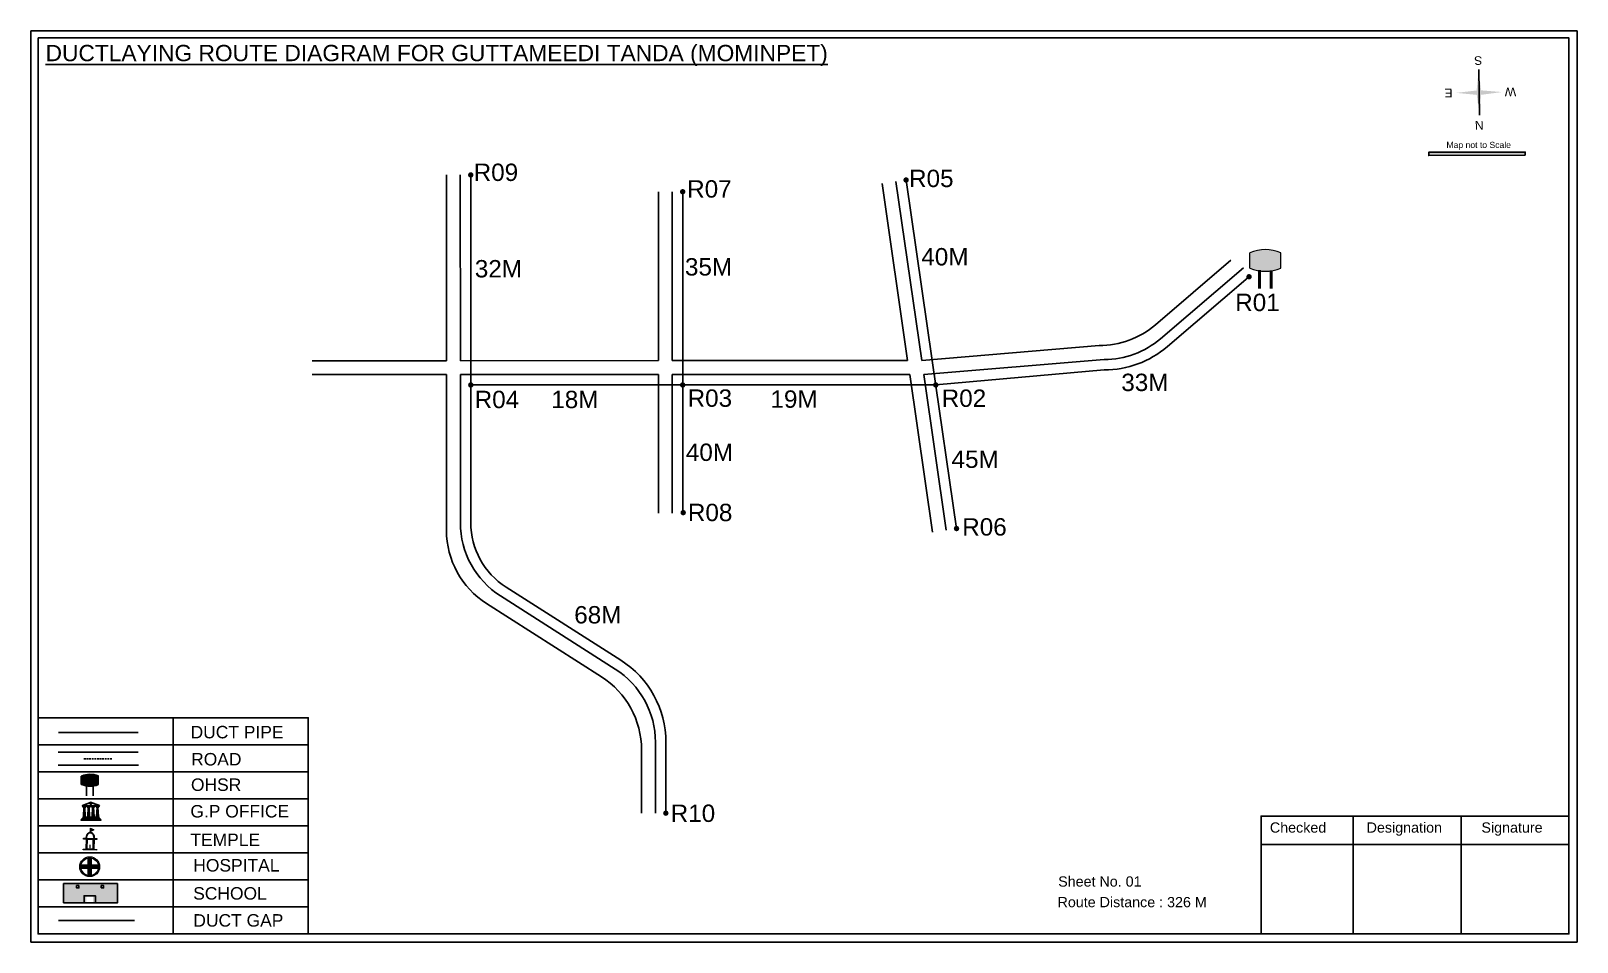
# Model space of a CAD drawing. Header units: inches. Extents: x 389 to 4342, y 151 to 675.
# Drawn here: x 2032 to 2922, y 151 to 675 of the extents above; entities that cross this region are included whole.
import ezdxf

# ---------------------------------------------------------------- set-up
doc = ezdxf.new("R2010")
doc.units = ezdxf.units.IN
doc.header["$MEASUREMENT"] = 0
doc.linetypes.add('DASHEDX2', pattern=[1.5, 1, -0.5])
for name, color, linetype in [('LANDMARK', 7, 'Continuous'), ('OHT', 7, 'Continuous'), ('pipe', 5, 'Continuous')]:
    doc.layers.add(name, color=color, linetype=linetype)
doc.styles.get("Standard").update_dxf_attribs({"font": 'arial.ttf'})

# ---------------------------------------------------------------- blocks, each defined once
blk = doc.blocks.new('OHT')
at = {"linetype": 'Continuous', "lineweight": 0, "true_color": 0x0ffffc}
blk.add_hatch(color=4, dxfattribs=at).paths.add_polyline_path([(0.012, 1), (0, 1, 0.101323), (-0.4, 0.916), (-0.4, 0.525, 0.194075), (0.399, 0.521), (0.399, 0.921, 0.097877)])
at = {"color": 4, "linetype": 'Continuous', "lineweight": 0, "true_color": 0x0ffffc, "flags": 128}
for points in [[(-0.4, 0.525), (-0.4, 0.916)], [(0.399, 0.521), (0.399, 0.921)]]:
    blk.add_lwpolyline(points, dxfattribs=at)
at = {"color": 4, "linetype": 'Continuous', "lineweight": 0, "true_color": 0x0ffffc, "const_width": 0.075, "flags": 128}
for points in [[(-0.15, 0), (-0.15, 0.475)], [(0.15, 0), (0.15, 0.473)]]:
    blk.add_lwpolyline(points, dxfattribs=at)
at = {"color": 4, "linetype": 'Continuous', "lineweight": 0, "true_color": 0x0ffffc}
for centre, radius, start, end in [((0.006, -0.019), 1.019, 67.3109, 113.4711), ((0.004, 1.513), 1.068, 247.7682, 291.7007)]:
    blk.add_arc(centre, radius, start, end, dxfattribs=at)
blk = doc.blocks.new('Government_Office')
at = {"linetype": 'Continuous', "lineweight": 0, "true_color": 0xff0000}
h = blk.add_hatch(color=1, dxfattribs=at)
h.paths.add_polyline_path([(0.44, 0.72), (0.45, 0.75), (0, 0.93), (-0.45, 0.75), (-0.44, 0.72)])
h.paths.add_polyline_path([(0.355, 0.75), (-0.355, 0.75), (0, 0.9)], flags=16)
h.paths.add_polyline_path([(0, 0.778, -1), (0, 0.872, -1)], flags=0)
h = blk.add_hatch(color=1, dxfattribs=at)
edge = h.paths.add_edge_path()
edge.add_arc((0, 0.825), 0.0467, 90, 270)
edge.add_arc((0, 0.825), 0.0467, 270, 450)
for points in [[(-0.5, 0.05), (0.5, 0.05), (0.5, 0), (-0.5, 0)], [(-0.45, 0.075), (-0.45, 0.12), (0.45, 0.12), (0.45, 0.075)], [(-0.4, 0.14), (-0.4, 0.18), (0.4, 0.18), (0.4, 0.14)]]:
    blk.add_hatch(color=1, dxfattribs=at).paths.add_polyline_path(points)
h = blk.add_hatch(color=1, dxfattribs=at)
edge = h.paths.add_edge_path()
edge.add_line((-0.27, 0.195), (-0.295, 0.675))
edge.add_line((-0.295, 0.675), (-0.29, 0.675))
edge.add_arc((-0.278, 0.688), 0.0176, 225.30401, 441.56588)
edge.add_line((-0.275, 0.705), (-0.395, 0.705))
edge.add_arc((-0.392, 0.688), 0.0176, 98.43412, 314.69599)
edge.add_line((-0.38, 0.675), (-0.375, 0.675))
edge.add_line((-0.375, 0.675), (-0.4, 0.195))
edge.add_line((-0.4, 0.195), (-0.27, 0.195))
h = blk.add_hatch(color=1, dxfattribs=at)
edge = h.paths.add_edge_path()
edge.add_line((-0.047, 0.195), (-0.072, 0.675))
edge.add_line((-0.072, 0.675), (-0.067, 0.675))
edge.add_arc((-0.054, 0.688), 0.0176, 225.30401, 441.56588)
edge.add_line((-0.052, 0.705), (-0.172, 0.705))
edge.add_arc((-0.169, 0.688), 0.0176, 98.43412, 314.69599)
edge.add_line((-0.157, 0.675), (-0.152, 0.675))
edge.add_line((-0.152, 0.675), (-0.177, 0.195))
edge.add_line((-0.177, 0.195), (-0.047, 0.195))
h = blk.add_hatch(color=1, dxfattribs=at)
edge = h.paths.add_edge_path()
edge.add_line((0.177, 0.195), (0.152, 0.675))
edge.add_line((0.152, 0.675), (0.157, 0.675))
edge.add_arc((0.169, 0.688), 0.0176, 225.30401, 441.56588)
edge.add_line((0.172, 0.705), (0.052, 0.705))
edge.add_arc((0.054, 0.688), 0.0176, 98.43412, 314.69599)
edge.add_line((0.067, 0.675), (0.072, 0.675))
edge.add_line((0.072, 0.675), (0.047, 0.195))
edge.add_line((0.047, 0.195), (0.177, 0.195))
h = blk.add_hatch(color=1, dxfattribs=at)
edge = h.paths.add_edge_path()
edge.add_line((0.4, 0.195), (0.375, 0.675))
edge.add_line((0.375, 0.675), (0.38, 0.675))
edge.add_arc((0.392, 0.688), 0.0176, 225.30401, 441.56588)
edge.add_line((0.395, 0.705), (0.275, 0.705))
edge.add_arc((0.278, 0.688), 0.0176, 98.43412, 314.69599)
edge.add_line((0.29, 0.675), (0.295, 0.675))
edge.add_line((0.295, 0.675), (0.27, 0.195))
edge.add_line((0.27, 0.195), (0.4, 0.195))
at = {"color": 1, "linetype": 'Continuous', "lineweight": 0, "true_color": 0xff0000, "flags": 128}
for points in [[(-0.45, 0.75), (-0.44, 0.72), (0.44, 0.72), (0.45, 0.75), (0, 0.93)], [(-0.355, 0.75), (0.355, 0.75), (0, 0.9)], [(-0.5, 0.05), (0.5, 0.05), (0.5, 0), (-0.5, 0)], [(-0.45, 0.075), (-0.45, 0.12), (0.45, 0.12), (0.45, 0.075)], [(-0.4, 0.14), (-0.4, 0.18), (0.4, 0.18), (0.4, 0.14)]]:
    blk.add_lwpolyline(points, close=True, dxfattribs=at)
for points in [[(0, 0.872, 1), (0, 0.778, 1)], [(-0.27, 0.195), (-0.295, 0.675), (-0.29, 0.675, 1.379694), (-0.275, 0.705), (-0.395, 0.705, 1.379694), (-0.38, 0.675), (-0.375, 0.675), (-0.4, 0.195)], [(-0.047, 0.195), (-0.072, 0.675), (-0.067, 0.675, 1.379694), (-0.052, 0.705), (-0.172, 0.705, 1.379694), (-0.157, 0.675), (-0.152, 0.675), (-0.177, 0.195)], [(0.177, 0.195), (0.152, 0.675), (0.157, 0.675, 1.379694), (0.172, 0.705), (0.052, 0.705, 1.379694), (0.067, 0.675), (0.072, 0.675), (0.047, 0.195)], [(0.4, 0.195), (0.375, 0.675), (0.38, 0.675, 1.379694), (0.395, 0.705), (0.275, 0.705, 1.379694), (0.29, 0.675), (0.295, 0.675), (0.27, 0.195)]]:
    blk.add_lwpolyline(points, format="xyb", close=True, dxfattribs=at)
blk = doc.blocks.new('Temple')
at = {"linetype": 'Continuous', "lineweight": 0, "true_color": 0xff0000}
h = blk.add_hatch(color=1, dxfattribs=at)
edge = h.paths.add_edge_path()
edge.add_line((0.175, 0.49), (0.225, 0.49))
edge.add_line((0.225, 0.49), (0.225, 0.497))
edge.add_line((0.225, 0.497), (0.307, 0.497))
edge.add_line((0.307, 0.497), (0.307, 0.533))
edge.add_line((0.307, 0.533), (0.257, 0.533))
edge.add_line((0.257, 0.533), (0.257, 0.54))
edge.add_line((0.257, 0.54), (0.2, 0.54))
edge.add_spline(control_points=[(0.2, 0.54), (0.2, 0.589), (0.19, 0.638), (0.142, 0.743), (0.092, 0.79), (0.027, 0.805), (0.02, 0.806), (0.012, 0.806)], knot_values=[4.712389, 4.712389, 4.712389, 4.712389, 5.278166, 5.278166, 6.117402, 6.117402, 6.223801, 6.223801, 6.223801, 6.223801], degree=3, periodic=0)
edge.add_line((0.012, 0.806), (0.012, 0.79))
edge.add_line((0.012, 0.79), (-0.012, 0.79))
edge.add_line((-0.012, 0.79), (-0.012, 0.806))
edge.add_spline(control_points=[(-0.012, 0.806), (-0.055, 0.802), (-0.096, 0.781), (-0.171, 0.699), (-0.197, 0.628), (-0.2, 0.55), (-0.2, 0.545), (-0.2, 0.54)], knot_values=[6.343965, 6.343965, 6.343965, 6.343965, 6.956638, 6.956638, 7.795874, 7.795874, 7.853982, 7.853982, 7.853982, 7.853982], degree=3, periodic=0)
edge.add_line((-0.2, 0.54), (-0.257, 0.54))
edge.add_line((-0.257, 0.54), (-0.257, 0.533))
edge.add_line((-0.257, 0.533), (-0.307, 0.533))
edge.add_line((-0.307, 0.533), (-0.307, 0.497))
edge.add_line((-0.307, 0.497), (-0.225, 0.497))
edge.add_line((-0.225, 0.497), (-0.225, 0.49))
edge.add_line((-0.225, 0.49), (-0.175, 0.49))
edge.add_line((-0.175, 0.49), (-0.175, 0.07))
edge.add_arc((-0.205, 0.07), 0.03, -90, 0, ccw=False)
edge.add_line((-0.205, 0.04), (-0.257, 0.04))
edge.add_line((-0.257, 0.04), (-0.257, 0.033))
edge.add_line((-0.257, 0.033), (-0.307, 0.033))
edge.add_line((-0.307, 0.033), (-0.307, 0))
edge.add_line((-0.307, 0), (0.307, 0))
edge.add_line((0.307, 0), (0.307, 0.033))
edge.add_line((0.307, 0.033), (0.257, 0.033))
edge.add_line((0.257, 0.033), (0.257, 0.04))
edge.add_line((0.257, 0.04), (0.205, 0.04))
edge.add_arc((0.205, 0.07), 0.03, 180, 270, ccw=False)
edge.add_line((0.175, 0.07), (0.175, 0.49))
h.paths.add_polyline_path([(0.125, 0.07, -0.414214), (0.095, 0.04), (0.05, 0.04), (0.05, 0.033), (-0.05, 0.033), (-0.05, 0.04), (-0.095, 0.04, -0.414214), (-0.125, 0.07), (-0.125, 0.497), (0.125, 0.497)], flags=16)
edge = h.paths.add_edge_path(flags=16)
edge.add_ellipse((0, 0.54), major_axis=(0, 0.242), ratio=0.722808, start_angle=270, end_angle=450, ccw=False)
edge.add_line((0.175, 0.54), (-0.175, 0.54))
h.paths.add_polyline_path([(0.012, 0.23), (0.012, 0.07), (-0.012, 0.07), (-0.012, 0.23)], flags=0)
h = blk.add_hatch(color=1, dxfattribs=at)
edge = h.paths.add_edge_path()
edge.add_line((0.012, 0.857), (0, 0.85))
edge.add_line((0, 0.85), (-0.003, 0.925))
edge.add_line((-0.003, 0.925), (-0.012, 0.925))
edge.add_line((-0.012, 0.925), (-0.012, 0.806))
edge.add_spline(control_points=[(-0.012, 0.806), (-0.004, 0.807), (0.004, 0.807), (0.012, 0.806)], knot_values=[6.223801, 6.223801, 6.223801, 6.223801, 6.343965, 6.343965, 6.343965, 6.343965], degree=3, periodic=0)
edge.add_line((0.012, 0.806), (0.012, 0.857))
h = blk.add_hatch(color=1, dxfattribs=at)
edge = h.paths.add_edge_path()
edge.add_line((0.012, 0.79), (0.012, 0.806))
edge.add_spline(control_points=[(0.012, 0.806), (0.004, 0.807), (-0.004, 0.807), (-0.012, 0.806)], knot_values=[6.223801, 6.223801, 6.223801, 6.223801, 6.343965, 6.343965, 6.343965, 6.343965], degree=3, periodic=0)
edge.add_line((-0.012, 0.806), (-0.012, 0.79))
edge.add_line((-0.012, 0.79), (0.012, 0.79))
at = {"linetype": 'Continuous', "lineweight": 0, "true_color": 0xe66000}
blk.add_hatch(color=32, dxfattribs=at).paths.add_polyline_path([(-0.006, 1), (0.147, 0.931), (0, 0.85)])
at = {"color": 1, "linetype": 'Continuous', "lineweight": 0, "true_color": 0xff0000, "flags": 128}
for points in [[(0.012, 0.925), (-0.012, 0.925), (-0.012, 0.79), (0.012, 0.79)], [(0.012, 0.23), (-0.012, 0.23), (-0.012, 0.07), (0.012, 0.07)]]:
    blk.add_lwpolyline(points, close=True, dxfattribs=at)
at = {"color": 32, "linetype": 'Continuous', "lineweight": 0, "true_color": 0xe66000, "flags": 128}
blk.add_lwpolyline([(-0.006, 1), (0.147, 0.931), (0, 0.85), (-0.006, 1)], dxfattribs=at)
at = {"color": 1, "linetype": 'Continuous', "lineweight": 0, "true_color": 0xff0000, "flags": 128}
blk.add_lwpolyline([(0.2, 0.54), (0.257, 0.54), (0.257, 0.533), (0.307, 0.533), (0.307, 0.497), (0.225, 0.497), (0.225, 0.49), (0.175, 0.49), (0.175, 0.07, 0.414214), (0.205, 0.04), (0.257, 0.04), (0.257, 0.033), (0.307, 0.033), (0.307, 0), (-0.307, 0), (-0.307, 0.033), (-0.257, 0.033), (-0.257, 0.04), (-0.205, 0.04, 0.414214), (-0.175, 0.07), (-0.175, 0.49), (-0.225, 0.49), (-0.225, 0.497), (-0.307, 0.497), (-0.307, 0.533), (-0.257, 0.533), (-0.257, 0.54), (-0.2, 0.54)], format="xyb", dxfattribs=at)
blk.add_lwpolyline([(-0.175, 0.54), (0.175, 0.54)], dxfattribs=at)
blk.add_lwpolyline([(0.125, 0.497), (0.125, 0.07, -0.414214), (0.095, 0.04), (0.05, 0.04), (0.05, 0.033), (-0.05, 0.033), (-0.05, 0.04), (-0.095, 0.04, -0.414214), (-0.125, 0.07), (-0.125, 0.497)], format="xyb", close=True, dxfattribs=at)
at = {"color": 1, "linetype": 'Continuous', "lineweight": 0, "true_color": 0xff0000}
blk.add_ellipse((0, 0.54), major_axis=(0, 0.242), ratio=0.722808, start_param=4.712389, end_param=7.853982, dxfattribs=at)
blk.add_open_spline([(0.2, 0.54), (0.2, 0.589), (0.19, 0.638), (0.142, 0.743), (0.092, 0.79), (-0.023, 0.816), (-0.085, 0.794), (-0.171, 0.699), (-0.197, 0.628), (-0.2, 0.55), (-0.2, 0.545), (-0.2, 0.54)], degree=3, knots=[4.712389, 4.712389, 4.712389, 4.712389, 5.278166, 5.278166, 6.117402, 6.117402, 6.956638, 6.956638, 7.795874, 7.795874, 7.853982, 7.853982, 7.853982, 7.853982], dxfattribs=at)
blk = doc.blocks.new('*U6')
at = {"color": 0, "linetype": 'DASHEDX2', "transparency": 16777216}
blk.add_line((-8.22, 0), (8.01, 0), dxfattribs=at)
blk = doc.blocks.new('Hospital')
at = {"linetype": 'Continuous', "lineweight": 0, "true_color": 0x000000}
h = blk.add_hatch(color=18, dxfattribs=at)
h.paths.add_polyline_path([(-0.5, 0, 1), (0.5, 0, 1)])
h.paths.add_polyline_path([(0.446, 0, -1), (-0.446, 0, -1)], flags=16)
at = {"linetype": 'Continuous', "true_color": 0xff0000}
blk.add_hatch(color=1, dxfattribs=at).paths.add_polyline_path([(-0.394, 0.08), (-0.08, 0.08), (-0.08, 0.394), (0.08, 0.394), (0.08, 0.08), (0.394, 0.08), (0.394, -0.08), (0.08, -0.08), (0.08, -0.394), (-0.08, -0.394), (-0.08, -0.08), (-0.394, -0.08)])
at = {"color": 1, "linetype": 'Continuous', "true_color": 0xff0000, "flags": 128}
blk.add_lwpolyline([(-0.394, 0.08), (-0.08, 0.08), (-0.08, 0.394), (0.08, 0.394), (0.08, 0.08), (0.394, 0.08), (0.394, -0.08), (0.08, -0.08), (0.08, -0.394), (-0.08, -0.394), (-0.08, -0.08), (-0.394, -0.08)], close=True, dxfattribs=at)
at = {"color": 18, "linetype": 'Continuous', "lineweight": 0, "true_color": 0x000000}
for radius in [0.5, 0.446]:
    blk.add_circle((0, 0), radius, dxfattribs=at)

msp = doc.modelspace()

# ---------------------------------------------------------------- hatches: boundary and pattern name
at = {"true_color": 0x0093dd}
h = msp.add_hatch(color=142, dxfattribs=at)
h.dxf.hatch_style = 1
h.paths.add_polyline_path([(2836.97, 605.13), (2836.97, 603.29), (2892.48, 603.41), (2892.48, 605.26)])
at = {"ltscale": 0.5}
h = msp.add_hatch(color=5, dxfattribs=at)
h.dxf.hatch_style = 1
h.paths.add_polyline_path([(2286.97, 592.12, 1), (2283.85, 592.12, 1)])
h = msp.add_hatch(color=5, dxfattribs=at)
h.dxf.hatch_style = 1
h.paths.add_polyline_path([(2537.6, 589.2, 1), (2534.48, 589.2, 1)])
h = msp.add_hatch(color=5, dxfattribs=at)
h.dxf.hatch_style = 1
h.paths.add_polyline_path([(2408.98, 582.45, 1), (2405.86, 582.45, 1)])
h = msp.add_hatch(color=5, dxfattribs=at)
h.dxf.hatch_style = 1
h.paths.add_polyline_path([(2735.04, 533.5, 1), (2731.92, 533.5, 1)])
h = msp.add_hatch(color=5, dxfattribs=at)
h.dxf.hatch_style = 1
h.paths.add_polyline_path([(2286.99, 471.2, 1), (2283.87, 471.2, 1)])
h = msp.add_hatch(color=5, dxfattribs=at)
h.dxf.hatch_style = 1
h.paths.add_polyline_path([(2408.98, 471.21, 1), (2405.86, 471.21, 1)])
h = msp.add_hatch(color=5, dxfattribs=at)
h.dxf.hatch_style = 1
h.paths.add_polyline_path([(2554.68, 471.23, 1), (2551.56, 471.23, 1)])
h = msp.add_hatch(color=5, dxfattribs=at)
h.dxf.hatch_style = 1
h.paths.add_polyline_path([(2409.29, 397.72, 1), (2406.17, 397.72, 1)])
h = msp.add_hatch(color=5, dxfattribs=at)
h.dxf.hatch_style = 1
h.paths.add_polyline_path([(2566.64, 388.57, 1), (2563.52, 388.57, 1)])
h = msp.add_hatch(color=5, dxfattribs=at)
h.dxf.hatch_style = 1
h.paths.add_polyline_path([(2399.29, 224.73, 1), (2396.18, 224.73, 1)])
at = {"true_color": 0xc8c92d}
h = msp.add_hatch(color=52, dxfattribs=at)
h.dxf.hatch_style = 1
h.paths.add_polyline_path([(2057.16, 184.2), (2050.99, 184.2), (2050.99, 173.11), (2057.16, 173.11)])
h.paths.add_polyline_path([(2082, 184.2), (2075.84, 184.2), (2075.84, 173.11), (2082, 173.11)])
at = {"true_color": 0x293189}
h = msp.add_hatch(color=177, dxfattribs=at)
h.dxf.hatch_style = 1
h.paths.add_polyline_path([(2075.84, 184.2), (2057.16, 184.2), (2057.16, 173.11), (2064.17, 173.11), (2064.17, 176.74), (2068.02, 176.74), (2068.02, 173.11), (2075.84, 173.11)])
h.paths.add_polyline_path([(2059.82, 181.73), (2058.45, 181.73), (2058.45, 182.99), (2059.82, 182.99)], flags=16)
h.paths.add_polyline_path([(2072.7, 181.73), (2072.7, 182.99), (2074.07, 182.99), (2074.07, 181.73)], flags=16)

# ---------------------------------------------------------------- linework, layer by layer
for p, q in [((2865.69, 652.74), (2866.15, 626.45)), ((2866.15, 626.45), (2865.69, 652.74)), ((2865.69, 652.74), (2866.15, 626.45)), ((2865.92, 639.62), (2865.69, 652.74)), ((2271.41, 592.12), (2271.42, 485.2)), ((2279.41, 592.12), (2279.42, 485.2)), ((2530.1, 588.34), (2545.03, 485.23)), ((2393.42, 582.45), (2393.42, 485.21)), ((2401.42, 582.45), (2401.42, 485.21)), ((2522.18, 587.2), (2536.94, 485.23)), ((2679.61, 505.85), (2723.05, 543)), ((2682.56, 497.85), (2730.36, 538.73)), ((2545.03, 485.23), (2647.12, 493.86)), ((2194.17, 485.19), (2271.42, 485.2)), ((2279.42, 485.2), (2393.42, 485.21)), ((2401.42, 485.21), (2536.94, 485.23)), ((2546.19, 477.23), (2650.07, 485.86)), ((2194.17, 477.19), (2271.42, 477.2)), ((2271.42, 477.2), (2271.42, 387.52)), ((2279.42, 477.2), (2393.42, 477.21)), ((2279.42, 477.2), (2279.42, 391.91)), ((2393.42, 477.21), (2393.42, 397.38)), ((2401.42, 477.21), (2538.1, 477.23)), ((2401.42, 477.21), (2401.42, 397.38)), ((2538.1, 477.23), (2551.23, 386.57)), ((2546.19, 477.23), (2559.14, 387.72)), ((2302.56, 349.74), (2368.6, 307.67)), ((2294.56, 345.35), (2360.6, 303.28)), ((2036.31, 279.64), (2036.31, 156.42)), ((2114.08, 279.64), (2114.08, 155.21)), ((2191.84, 264.08), (2036.31, 264.08)), ((2047.97, 259.79), (2093.85, 259.79)), ((2383.74, 261.11), (2383.74, 224.73)), ((2391.74, 265.5), (2391.74, 224.73)), ((2047.97, 252.27), (2094.09, 252.27)), ((2191.84, 248.53), (2036.31, 248.53)), ((2191.84, 232.98), (2036.31, 232.98)), ((2191.84, 217.42), (2036.31, 217.42)), ((2191.84, 201.87), (2036.31, 201.87)), ((2036.31, 186.32), (2191.84, 186.32)), ((2036.31, 170.77), (2191.84, 170.77)), ((2036.31, 156.42), (2036.31, 155.21)), ((2036.31, 156.19), (2036.31, 155.23)), ((2191.84, 155.21), (2036.31, 155.21))]:
    msp.add_line(p, q)
at = {"color": 1}
msp.add_line((2866.15, 626.45), (2865.92, 639.61), dxfattribs=at)
at = {"color": 5}
msp.add_line((2553.12, 471.23), (2650.07, 479.86), dxfattribs=at)
at = {"color": 242, "true_color": 0xcd2027}
for p, q in [((2793.37, 223.06), (2793.37, 155.17)), ((2855.57, 223.06), (2855.57, 155.17)), ((2740.41, 206.61), (2917.63, 206.61))]:
    msp.add_line(p, q, dxfattribs=at)
for points in [[(2032.19, 675.01), (2032.19, 150.52), (2922.34, 150.52), (2922.34, 675.01)], [(2036.31, 671), (2036.31, 155.23), (2917.63, 155.23), (2917.63, 671)], [(2082.07, 184.2), (2082.07, 173.11), (2050.99, 173.11), (2050.99, 184.2)], [(2059.82, 182.99), (2059.82, 181.73), (2058.45, 181.73), (2058.45, 182.99)], [(2072.7, 181.73), (2072.7, 182.99), (2074.07, 182.99), (2074.07, 181.73)]]:
    msp.add_lwpolyline(points, close=True)
at = {"color": 142, "true_color": 0x0093dd}
msp.add_lwpolyline([(2892.48, 603.41), (2836.97, 603.29), (2836.97, 605.13), (2892.48, 605.26), (2892.48, 603.41)], dxfattribs=at)
for points in [[(2191.84, 155.21), (2191.84, 279.64), (2036.31, 279.64)], [(2062.84, 173.11), (2062.84, 177.21), (2069.36, 177.21), (2069.36, 173.11)]]:
    msp.add_lwpolyline(points)
at = {"color": 242, "true_color": 0xcd2027}
msp.add_lwpolyline([(2917.63, 155.17), (2740.41, 155.17), (2740.41, 223.06), (2917.63, 223.06)], close=True, dxfattribs=at)
for centre, start, end in [((2647.11, 543.86), 270.00769, 310.53439), ((2650.06, 535.86), 270.00769, 310.53439), ((2329.42, 391.91), 180, 237.5023), ((2321.42, 387.52), 180, 237.5023), ((2333.74, 261.11), 0, 57.5023), ((2341.74, 265.5), 0, 57.5023)]:
    msp.add_arc(centre, 50, start, end)
for points in [[(2867.22, 639.63), (2864.4, 639.58), (2865.69, 652.74)], [(2867.22, 639.63), (2864.4, 639.58), (2865.69, 652.74)], [(2865.89, 640.89), (2865.94, 638.07), (2852.77, 639.36)], [(2865.89, 640.89), (2865.94, 638.07), (2852.77, 639.36)], [(2865.89, 640.9), (2865.94, 638.07), (2879.07, 639.83)], [(2865.89, 640.9), (2865.94, 638.07), (2879.07, 639.83)]]:
    msp.add_solid(points)
at = {"color": 1}
msp.add_solid([(2867.22, 639.63), (2864.4, 639.58), (2866.15, 626.45)], dxfattribs=at)
msp.add_solid([(2867.22, 639.63), (2864.4, 639.58), (2866.15, 626.45)], dxfattribs=at)
at = {"layer": 'OHT', "color": 5}
msp.add_line((2048.14, 271.17), (2094.02, 271.17), dxfattribs=at)
at = {"layer": 'OHT', "color": 1}
msp.add_line((2048.14, 162.99), (2091.73, 162.99), dxfattribs=at)
at = {"layer": 'pipe'}
for p, q in [((2285.41, 592.12), (2285.42, 485.2)), ((2536.04, 589.2), (2551.09, 485.23)), ((2407.42, 582.45), (2407.42, 485.21)), ((2686.46, 493.29), (2734.26, 534.17)), ((2285.42, 485.2), (2285.42, 391.91)), ((2407.42, 485.21), (2407.42, 397.38)), ((2551.09, 485.23), (2565.08, 388.57)), ((2285.42, 471.2), (2393.42, 471.21)), ((2393.42, 471.21), (2553.12, 471.23)), ((2305.78, 354.8), (2371.82, 312.73)), ((2397.74, 265.5), (2397.74, 224.73))]:
    msp.add_line(p, q, dxfattribs=at)
for centre, radius, start, end in [((2650.06, 535.86), 56, 270.00769, 310.53439), ((2329.42, 391.91), 44, 180, 237.5023), ((2341.74, 265.5), 56, 0, 57.5023)]:
    msp.add_arc(centre, radius, start, end, dxfattribs=at)

# ---------------------------------------------------------------- block references
at = {"linetype": 'DASHEDX2'}
msp.add_blockref('*U6', (2070.97, 256.03), dxfattribs=at)
at = {"layer": 'LANDMARK'}
for name, p, xscale, yscale, zscale in [('Government_Office', (2066.73, 220.57), 11.32114773247135, 11.32114773247135, 11.32114773247135), ('Hospital', (2066.04, 193.91), 11.41772014427468, 11.41772014427468, 11.41772014427468)]:
    msp.add_blockref(name, p, dxfattribs=dict(at, xscale=xscale, yscale=yscale, zscale=zscale))
at = {"layer": 'LANDMARK', "xscale": 12.62452535729322, "yscale": 12.62452535729322, "zscale": 12.62452535729322, "rotation": 358.3713438591284}
msp.add_blockref('Temple', (2066.16, 203.44), dxfattribs=at)
at = {"layer": 'OHT'}
for p, xscale, yscale, zscale in [((2742.9, 526.69), 22.41341502807723, 22.41341502807723, 22.41341502807723), ((2066.14, 234.67), 12.45189723782068, 12.45189723782068, 12.45189723782068)]:
    msp.add_blockref('OHT', p, dxfattribs=dict(at, xscale=xscale, yscale=yscale, zscale=zscale))

# ---------------------------------------------------------------- texts
at = {"color": 242, "true_color": 0xcd2027}
msp.add_text('%%UDUCTLAYING ROUTE DIAGRAM FOR GUTTAMEEDI TANDA (MOMINPET)', height=9.375, dxfattribs=at).set_placement((2040.63, 657.6))
for s, p in [('S', (2867.7, 660.47)), ('E', (2850.6, 641.77)), ('W', (2887.2, 642.41)), ('N', (2868.45, 623.18))]:
    msp.add_text(s, height=4.95, rotation=181.00631).set_placement(p)
for s, height, p in [('Map not to Scale', 3.5424, (2847.14, 607.63)), ('R09', 10, (2287.08, 588.64)), ('R07', 10, (2410, 579.07)), ('R05', 10, (2537.74, 585.12)), ('32M', 10, (2287.75, 533.12)), ('35M', 10, (2408.72, 534.21)), ('40M', 10, (2544.8, 540.03)), ('R01', 10, (2725.51, 513.74)), ('33M', 10, (2659.93, 467.7)), ('R04', 10, (2287.66, 457.87)), ('18M', 10, (2331.77, 457.88)), ('R03', 10, (2410.25, 458.64)), ('19M', 10, (2457.96, 458.09)), ('R02', 10, (2556.53, 458.6)), ('40M', 10, (2409.25, 427.48)), ('45M', 10, (2562.22, 423.48)), ('R08', 10, (2410.41, 392.83)), ('R06', 10, (2568.35, 384.52)), ('68M', 10, (2344.98, 333.93)), ('DUCT PIPE', 7.178, (2124.12, 267.79)), ('ROAD ', 7.178, (2124.43, 252.18)), ('OHSR', 7.178, (2124.33, 237.52)), ('G.P OFFICE', 7.178, (2124.01, 222.23)), ('R10', 10, (2400.51, 219.67)), ('Checked', 5.886, (2745.48, 213.52)), ('Designation', 5.886, (2801.18, 213.52)), ('Signature', 5.886, (2867.28, 213.52)), ('TEMPLE', 7.178, (2124, 205.81)), ('HOSPITAL', 7.178, (2125.68, 191.13)), ('Sheet No. 01', 5.886, (2623.61, 182.45)), ('SCHOOL', 7.178, (2125.62, 174.96)), ('Route Distance : 326 M', 5.886, (2623.24, 170.58)), ('DUCT GAP', 7.178, (2125.72, 159.41))]:
    msp.add_text(s, height=height).set_placement(p)

doc.saveas('drawing.dxf')
